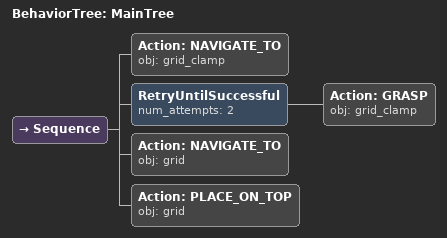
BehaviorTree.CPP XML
<root main_tree_to_execute="MainTree">
  <BehaviorTree ID="MainTree">
    <Sequence>
      <!-- Navigate to grid_clamp -->
      <Action ID="NAVIGATE_TO" obj="grid_clamp" />
      <!-- Retry GRASP grid_clamp up to 2 attempts -->
      <RetryUntilSuccessful num_attempts="2">
        <!-- Grasp grid_clamp -->
        <Action ID="GRASP" obj="grid_clamp" />
      </RetryUntilSuccessful>
      <!-- Navigate to grid -->
      <Action ID="NAVIGATE_TO" obj="grid" />
      <!-- Place on grid -->
      <Action ID="PLACE_ON_TOP" obj="grid" />
    </Sequence>
  </BehaviorTree>
</root>
